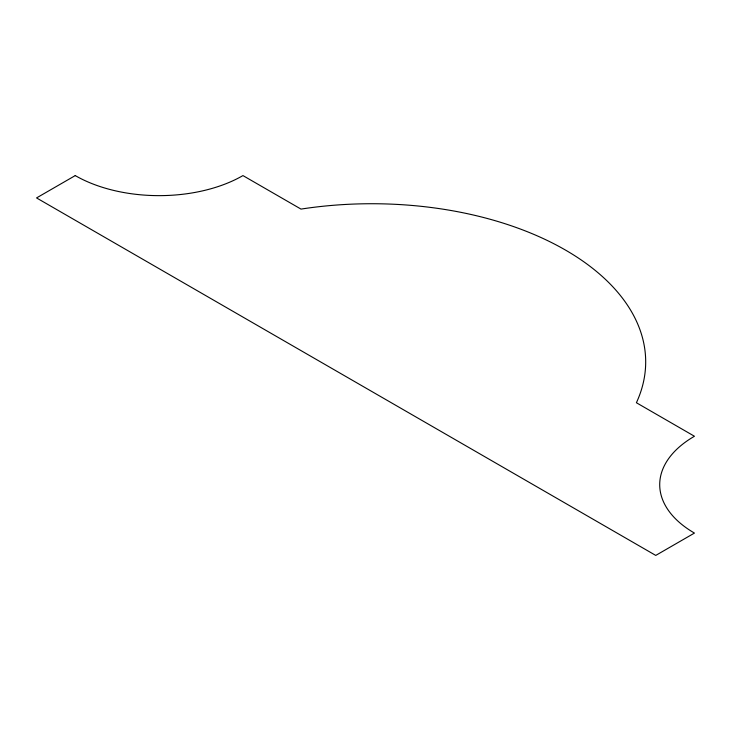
<?xml version="1.0" encoding="UTF-8"?>
<svg xmlns="http://www.w3.org/2000/svg" width="731" height="731" viewBox="0 0 731 731"><rect width="100%" height="100%" fill="white"/><g stroke="black" fill="none" stroke-linecap="round" stroke-linejoin="round"><path stroke-width="1.1" d="M75.247 175.586L36.55 197.927L655.753 555.414L694.45 533.073A118.577 68.458 0 0 1 694.45 436.252L636.399 402.735A273.951 158.17 0 0 0 300.998 209.093L242.948 175.586A118.577 68.458 0 0 1 75.247 175.586"/></g></svg>
